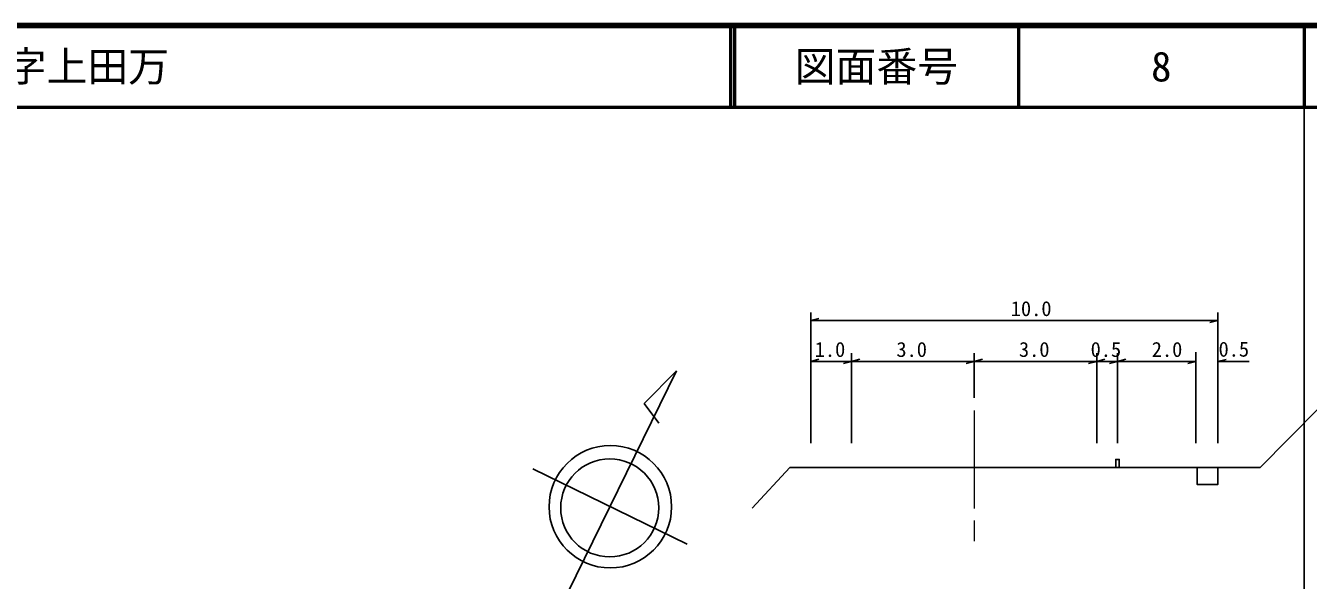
# Model space of a CAD drawing. Units: millimetres, scale not verified. Extents: x 40000 to 680000, y 20000 to 380000.
# Drawn here: x 422472 to 579500, y 312056 to 380000 of the extents above; entities that cross this region are included whole.
import ezdxf
from ezdxf.enums import TextEntityAlignment as Align

# ---------------------------------------------------------------- set-up
doc = ezdxf.new("R2010")
doc.units = ezdxf.units.MM
doc.header["$LTSCALE"] = 1000
doc.linetypes.add('CHAIN', pattern=[18.5, 12, -1.5, 3.5, -1.5])
for name, color, linetype, lineweight in [('M-BGD', 7, 'Continuous', 25), ('M-BMK', 2, 'CHAIN', 13), ('M-TTL', 2, 'Continuous', 140), ('M-TTL-BAND', 7, 'Continuous', 25), ('M-TTL-LINE', 7, 'Continuous', 50)]:
    doc.layers.add(name, color=color, linetype=linetype, lineweight=lineweight)
doc.layers.add('M-TTL-TXT', color=7, linetype='Continuous')
doc.styles.add('ＭＳ ゴシック', font='')
doc.styles.get('ＭＳ ゴシック').set_extended_font_data('MS Gothic')

msp = doc.modelspace()

# ---------------------------------------------------------------- linework, layer by layer
at = {"layer": 'M-BGD'}
for p, q in [((518592, 328875), (518592, 344875)), ((518592, 343875), (519592, 344138)), ((568437, 328875), (568437, 344875)), ((568437, 328875), (568437, 344824)), ((518592, 343875), (568437, 343887)), ((568437, 343887), (567437, 343624)), ((523592, 328875), (523592, 339875)), ((538592, 334395), (538592, 339875)), ((553592, 328875), (553592, 339875)), ((556141, 328875), (556141, 339875)), ((565727, 328875), (565727, 339987)), ((487631, 308069), (502161, 337731)), ((502161, 337731), (498177, 333701)), ((518592, 338875), (519592, 339138)), ((518592, 338875), (523592, 338875)), ((523592, 338875), (522592, 338611)), ((523592, 338875), (524592, 339138)), ((523592, 338875), (538592, 338875)), ((538592, 338875), (537592, 338611)), ((538592, 338875), (539592, 339138)), ((538592, 338875), (553592, 338875)), ((553592, 338875), (552592, 338611)), ((553592, 338875), (554592, 339138)), ((553592, 338875), (556141, 338875)), ((556141, 338875), (555141, 338611)), ((556141, 338875), (557141, 339138)), ((556141, 338875), (565727, 338875)), ((565727, 338875), (564727, 338611)), ((568437, 338862), (569437, 339125)), ((568437, 338862), (572257, 338861)), ((498177, 333701), (499993, 331313)), ((573592, 325875), (580678, 333027)), ((484581, 325710), (503439, 316472)), ((516032, 325879), (511407, 320893))]:
    msp.add_line(p, q, dxfattribs=at)
for points in [[(555912, 325875), (556357, 325875), (556357, 326877), (555912, 326877)], [(565881, 325875), (568437, 325875), (568437, 323803), (565881, 323803)]]:
    msp.add_lwpolyline(points, close=True, dxfattribs=at)
msp.add_lwpolyline([(516032, 325879), (518592, 325875), (523592, 325875), (538592, 325875), (553592, 325875), (556141, 325875), (568592, 325875), (571148, 325875), (573592, 325875)], dxfattribs=at)
for centre, radius in [((494048, 321072), 7500), ((493971, 320934), 6000)]:
    msp.add_circle(centre, radius, dxfattribs=at)
at = {"layer": 'M-BMK'}
msp.add_line((538592, 332875), (538592, 316875), dxfattribs=at)
at = {"layer": 'M-TTL'}
msp.add_line((680000, 380000), (40000, 380000), dxfattribs=at)
at = {"layer": 'M-TTL-BAND'}
msp.add_line((579000, 20000), (579000, 370000), dxfattribs=at)
at = {"layer": 'M-TTL-LINE'}
for p, q in [((508747, 380000), (508747, 370000)), ((509247, 380000), (509247, 370000)), ((543997, 380000), (543997, 370000)), ((579000, 380000), (579000, 370000)), ((40000, 370000), (680000, 370000))]:
    msp.add_line(p, q, dxfattribs=at)

# ---------------------------------------------------------------- texts
at = {"layer": 'M-BGD', "style": 'ＭＳ ゴシック'}
for s, p in [('10.0', (543070, 343875)), ('1.0', (519070, 338875)), ('3.0', (529070, 338875)), ('3.0', (544070, 338875)), ('0.5', (552845, 338875)), ('2.0', (560331, 338875)), ('0.5', (568507, 338907))]:
    msp.add_text(s, height=1833, dxfattribs=at).set_placement(p, align=Align.BOTTOM_LEFT)
at = {"layer": 'M-TTL-TXT', "style": 'ＭＳ ゴシック'}
msp.add_text('萩市大字上田万', height=3666, dxfattribs=at).set_placement((405024, 375000), align=Align.MIDDLE_LEFT)
for s, p in [('図面番号', (526622, 375000)), ('8', (561497, 375000))]:
    msp.add_text(s, height=3666, dxfattribs=at).set_placement(p, align=Align.MIDDLE_CENTER)

doc.saveas('drawing.dxf')
